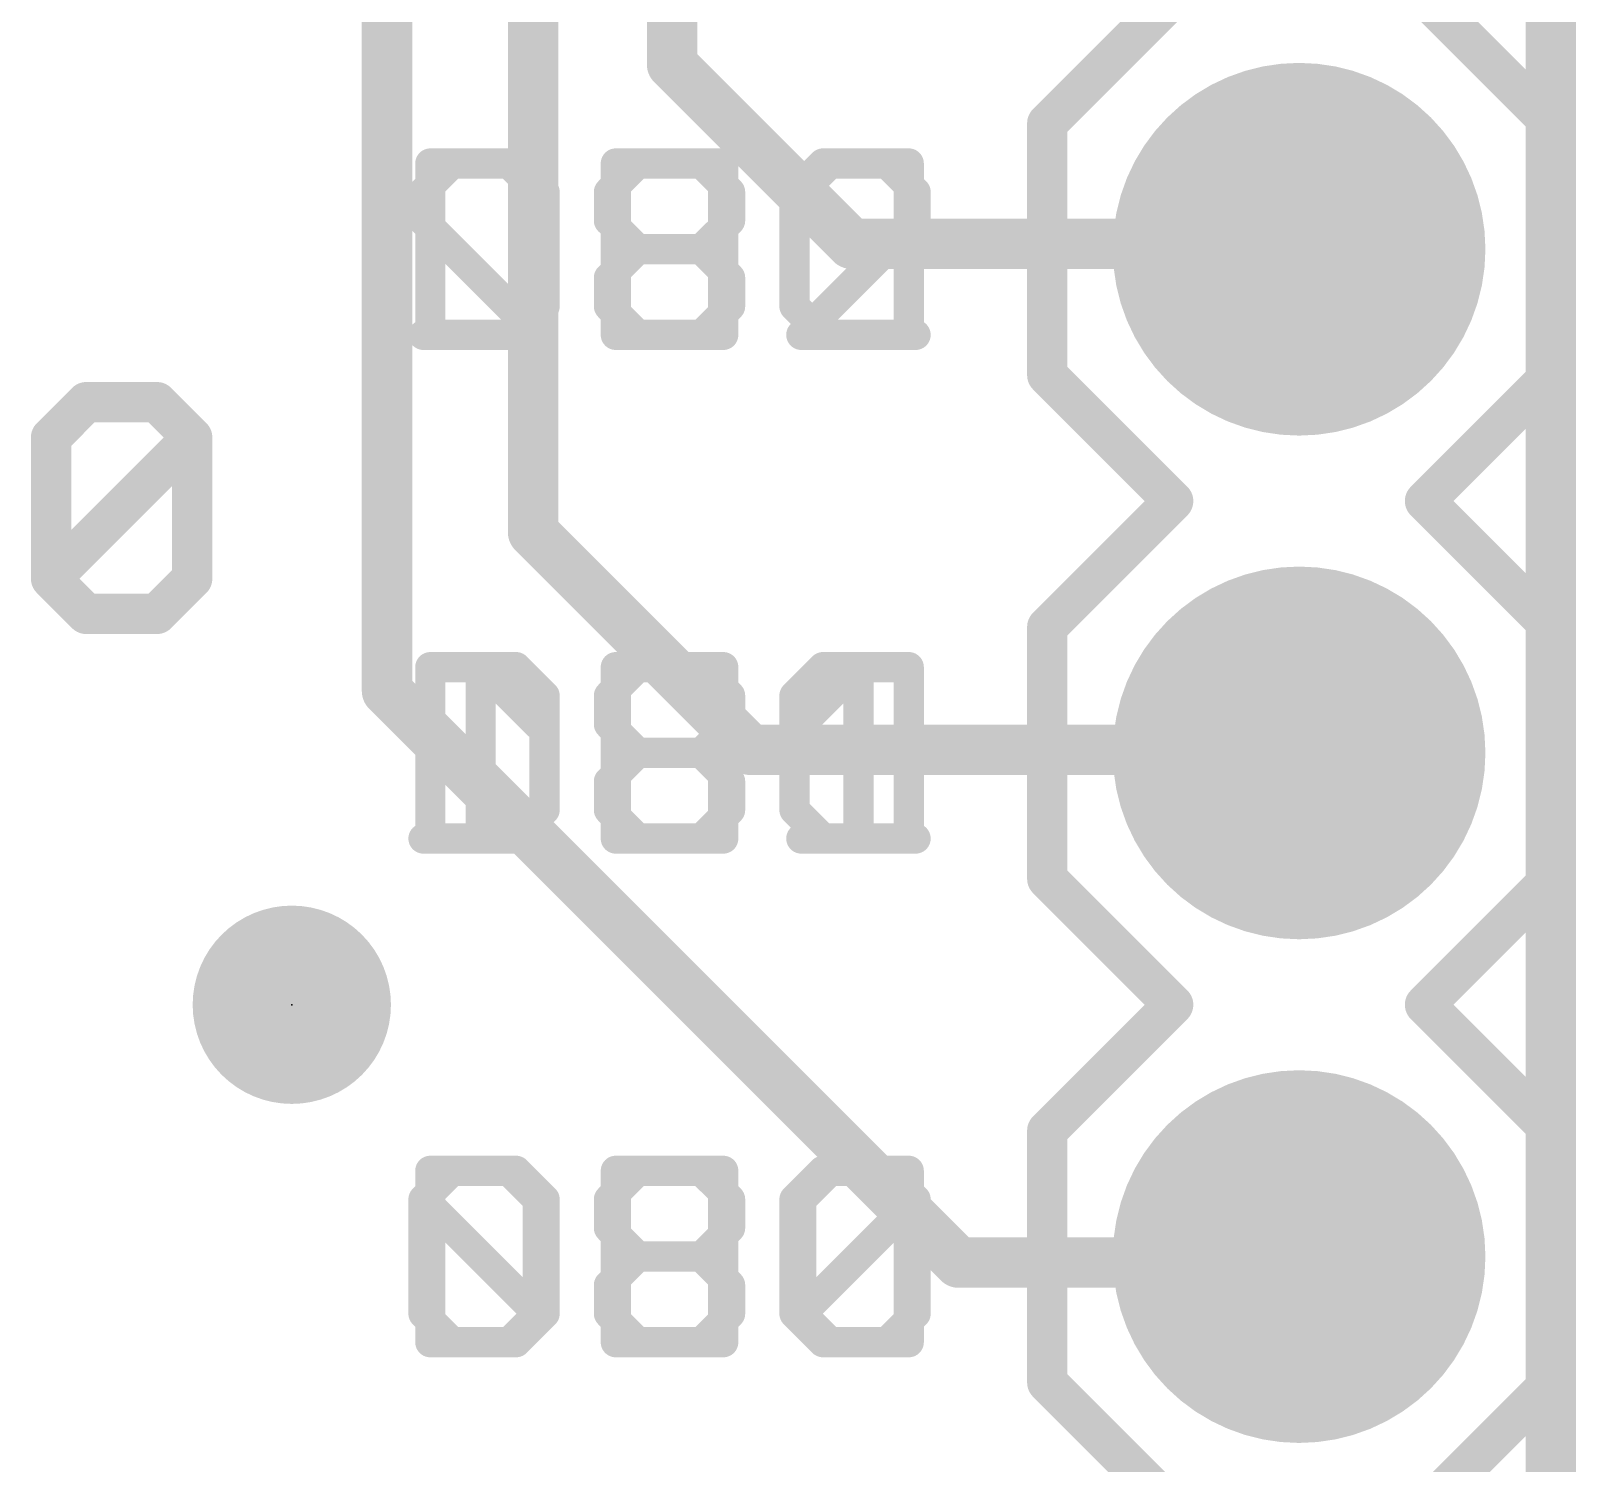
# Model space of a CAD drawing. Extents: x -4.1 to 20.4, y -14 to 28.1.
# Drawn here: x 12.65 to 20.45, y 0.23 to 7.45 of the extents above; entities that cross this region are included whole.
import ezdxf

# ---------------------------------------------------------------- set-up
doc = ezdxf.new("R2010")
doc.units = 0
for name, color, linetype in [('1', 12, 'CONTINUOUS'), ('16', 132, 'CONTINUOUS'), ('17', 110, 'CONTINUOUS'), ('20', 53, 'CONTINUOUS'), ('21', 41, 'CONTINUOUS'), ('22', 40, 'CONTINUOUS'), ('23', 53, 'CONTINUOUS'), ('51', 53, 'CONTINUOUS')]:
    doc.layers.add(name, color=color, linetype=linetype)

# ---------------------------------------------------------------- blocks, each defined once
blk = doc.blocks.new('PIE')
at = {"const_width": 0.5}
blk.add_lwpolyline([(0, -0.25, 1), (0, 0.25, 1), (0, -0.25)], format="xyb", dxfattribs=at)
blk = doc.blocks.new('RECT')
blk.add_solid([(-0.5, -0.5), (0.5, -0.5), (-0.5, 0.5), (0.5, 0.5)])
blk = doc.blocks.new('ROUNDP')
at = {"const_width": 0.5}
blk.add_lwpolyline([(0, -0.25, 1), (0, 0.25, 1), (0, -0.25)], format="xyb", dxfattribs=at)

msp = doc.modelspace()

# ---------------------------------------------------------------- linework, layer by layer
at = {"layer": '1', "const_width": 0.254}
for points in [[(20.32, 27.94), (20.32, 0)], [(14.4501, 11.6459), (14.4501, 4.1224)], [(15.8877, 11.684), (15.8877, 7.2822)], [(15.1867, 11.6307), (15.1867, 4.9225)], [(15.8877, 7.2822), (16.7919, 6.3779)], [(16.7919, 6.3779), (19.0221, 6.3779)], [(19.0221, 6.3779), (19.05, 6.35)], [(15.1867, 4.9225), (16.2839, 3.8252)], [(14.4501, 4.1224), (17.333, 1.2395)], [(16.2839, 3.8252), (19.0348, 3.8252)], [(19.0348, 3.8252), (19.05, 3.81)], [(17.333, 1.2395), (19.0195, 1.2395)], [(19.0195, 1.2395), (19.05, 1.27)]]:
    msp.add_lwpolyline(points, dxfattribs=at)
at = {"layer": '1', "const_width": 0.127}
for points in [[(15.9326, 7.3271, 1), (15.8428, 7.2373)], [(15.8242, 7.2822, 1), (15.9512, 7.2822)], [(16.7919, 6.4414, 1), (16.7919, 6.3144)], [(16.747, 6.333, 1), (16.8368, 6.4228)], [(19.067, 6.4228, 1), (18.9772, 6.333)], [(19.0221, 6.3144, 1), (19.0221, 6.4414)], [(19.0051, 6.3051, 1), (19.0949, 6.3949)], [(15.2316, 4.9674, 1), (15.1418, 4.8776)], [(15.1232, 4.9225, 1), (15.2502, 4.9225)], [(14.495, 4.1673, 1), (14.4052, 4.0775)], [(14.3866, 4.1224, 1), (14.5136, 4.1224)], [(16.2839, 3.8887, 1), (16.2839, 3.7617)], [(16.239, 3.7803, 1), (16.3288, 3.8701)], [(19.0797, 3.8701, 1), (18.9899, 3.7803)], [(19.0051, 3.7651, 1), (19.0949, 3.8549)], [(19.0348, 3.7617, 1), (19.0348, 3.8887)], [(17.333, 1.303, 1), (17.333, 1.176)], [(17.2881, 1.1946, 1), (17.3779, 1.2844)], [(18.9746, 1.2844, 1), (19.0644, 1.1946)], [(19.0949, 1.2251, 1), (19.0051, 1.3149)], [(19.0195, 1.176, 1), (19.0195, 1.303)]]:
    msp.add_lwpolyline(points, format="xyb", dxfattribs=at)
at = {"layer": '16', "const_width": 0.254}
msp.add_lwpolyline([(20.32, 27.94), (20.32, 0)], dxfattribs=at)
at = {"layer": '20', "const_width": 0.254}
msp.add_lwpolyline([(20.32, 27.94), (20.32, 0)], dxfattribs=at)
at = {"layer": '21'}
for points, const_width in [([(17.78, 6.985), (18.415, 7.62)], 0.2032), ([(19.685, 7.62), (20.32, 6.985)], 0.2032), ([(17.78, 5.715), (17.78, 6.985)], 0.2032), ([(20.32, 6.985), (20.32, 5.715)], 0.2032), ([(14.6686, 6.7825), (14.6686, 5.9182)], 0.1524), ([(15.1008, 6.7825), (14.6686, 6.7825)], 0.1524), ([(15.2449, 6.6385), (15.1008, 6.7825)], 0.1524), ([(15.6042, 5.9182), (15.6042, 6.7825)], 0.1524), ([(15.6042, 6.7825), (16.0363, 6.7825)], 0.1524), ([(16.0363, 6.7825), (16.1804, 6.6385)], 0.1524), ([(16.6837, 6.7825), (16.5397, 6.6385)], 0.1524), ([(16.9718, 6.7825), (16.6837, 6.7825)], 0.1524), ([(17.1159, 6.6385), (16.9718, 6.7825)], 0.1524), ([(15.2449, 6.0623), (15.2449, 6.6385)], 0.1524), ([(16.1804, 6.6385), (16.1804, 6.4944)], 0.1524), ([(17.1159, 6.4944), (17.1159, 6.6385)], 0.1524), ([(16.1804, 6.4944), (16.0363, 6.3504)], 0.1524), ([(16.5397, 5.9182), (17.1159, 6.4944)], 0.1524), ([(15.6042, 6.3504), (16.0363, 6.3504)], 0.1524), ([(16.0363, 6.3504), (16.1804, 6.2063)], 0.1524), ([(16.1804, 6.2063), (16.1804, 6.0623)], 0.1524), ([(15.1008, 5.9182), (15.2449, 6.0623)], 0.1524), ([(16.1804, 6.0623), (16.0363, 5.9182)], 0.1524), ([(14.6686, 5.9182), (15.1008, 5.9182)], 0.1524), ([(16.0363, 5.9182), (15.6042, 5.9182)], 0.1524), ([(17.1159, 5.9182), (16.5397, 5.9182)], 0.1524), ([(18.415, 5.08), (17.78, 5.715)], 0.2032), ([(20.32, 5.715), (19.685, 5.08)], 0.2032), ([(12.7558, 5.4008), (12.9337, 5.5788)], 0.2032), ([(12.9337, 5.5788), (13.2896, 5.5788)], 0.2032), ([(13.2896, 5.5788), (13.4676, 5.4008)], 0.2032), ([(12.7558, 4.689), (12.7558, 5.4008)], 0.2032), ([(12.7558, 4.689), (13.4676, 5.4008)], 0.2032), ([(13.4676, 5.4008), (13.4676, 4.689)], 0.2032), ([(18.415, 5.08), (17.78, 4.445)], 0.2032), ([(20.32, 4.445), (19.685, 5.08)], 0.2032), ([(12.9337, 4.511), (12.7558, 4.689)], 0.2032), ([(13.4676, 4.689), (13.2896, 4.511)], 0.2032), ([(13.2896, 4.511), (12.9337, 4.511)], 0.2032), ([(17.78, 3.175), (17.78, 4.445)], 0.2032), ([(20.32, 4.445), (20.32, 3.175)], 0.2032), ([(14.6686, 4.2425), (14.6686, 3.3782)], 0.1524), ([(15.1008, 4.2425), (14.6686, 4.2425)], 0.1524), ([(15.2449, 4.0985), (15.1008, 4.2425)], 0.1524), ([(15.6042, 3.3782), (15.6042, 4.2425)], 0.1524), ([(15.6042, 4.2425), (16.0363, 4.2425)], 0.1524), ([(16.0363, 4.2425), (16.1804, 4.0985)], 0.1524), ([(16.5397, 3.9544), (16.8278, 4.2425)], 0.1524), ([(16.8278, 4.2425), (16.8278, 3.3782)], 0.1524), ([(15.2449, 3.5223), (15.2449, 4.0985)], 0.1524), ([(16.1804, 4.0985), (16.1804, 3.9544)], 0.1524), ([(16.1804, 3.9544), (16.0363, 3.8104)], 0.1524), ([(15.6042, 3.8104), (16.0363, 3.8104)], 0.1524), ([(16.0363, 3.8104), (16.1804, 3.6663)], 0.1524), ([(16.1804, 3.6663), (16.1804, 3.5223)], 0.1524), ([(15.1008, 3.3782), (15.2449, 3.5223)], 0.1524), ([(16.1804, 3.5223), (16.0363, 3.3782)], 0.1524), ([(14.6686, 3.3782), (15.1008, 3.3782)], 0.1524), ([(16.0363, 3.3782), (15.6042, 3.3782)], 0.1524), ([(16.5397, 3.3782), (17.1159, 3.3782)], 0.1524), ([(18.415, 2.54), (17.78, 3.175)], 0.2032), ([(20.32, 3.175), (19.685, 2.54)], 0.2032), ([(18.415, 2.54), (17.78, 1.905)], 0.2032), ([(20.32, 1.905), (19.685, 2.54)], 0.2032), ([(17.78, 0.635), (17.78, 1.905)], 0.2032), ([(20.32, 1.905), (20.32, 0.635)], 0.2032), ([(14.6686, 1.7025), (14.6686, 0.8382)], 0.1524), ([(15.1008, 1.7025), (14.6686, 1.7025)], 0.1524), ([(15.2449, 1.5585), (15.1008, 1.7025)], 0.1524), ([(15.6042, 0.8382), (15.6042, 1.7025)], 0.1524), ([(15.6042, 1.7025), (16.0363, 1.7025)], 0.1524), ([(16.0363, 1.7025), (16.1804, 1.5585)], 0.1524), ([(16.5397, 1.5585), (16.6837, 1.7025)], 0.1524), ([(16.6837, 1.7025), (16.9718, 1.7025)], 0.1524), ([(16.9718, 1.7025), (17.1159, 1.5585)], 0.1524), ([(15.2449, 0.9823), (15.2449, 1.5585)], 0.1524), ([(16.1804, 1.5585), (16.1804, 1.4144)], 0.1524), ([(16.5397, 0.9823), (16.5397, 1.5585)], 0.1524), ([(16.5397, 0.9823), (17.1159, 1.5585)], 0.1524), ([(17.1159, 1.5585), (17.1159, 0.9823)], 0.1524), ([(16.1804, 1.4144), (16.0363, 1.2704)], 0.1524), ([(15.6042, 1.2704), (16.0363, 1.2704)], 0.1524), ([(16.0363, 1.2704), (16.1804, 1.1263)], 0.1524), ([(16.1804, 1.1263), (16.1804, 0.9823)], 0.1524), ([(15.1008, 0.8382), (15.2449, 0.9823)], 0.1524), ([(16.1804, 0.9823), (16.0363, 0.8382)], 0.1524), ([(16.6837, 0.8382), (16.5397, 0.9823)], 0.1524), ([(17.1159, 0.9823), (16.9718, 0.8382)], 0.1524), ([(14.6686, 0.8382), (15.1008, 0.8382)], 0.1524), ([(16.0363, 0.8382), (15.6042, 0.8382)], 0.1524), ([(16.9718, 0.8382), (16.6837, 0.8382)], 0.1524), ([(18.415, 0), (17.78, 0.635)], 0.2032), ([(20.32, 0.635), (19.685, 0)], 0.2032)]:
    msp.add_lwpolyline(points, dxfattribs=dict(at, const_width=const_width))
for points, const_width in [([(17.8308, 6.985, 1), (17.7292, 6.985)], 0.1016), ([(17.7441, 7.0209, 1), (17.8159, 6.9491)], 0.1016), ([(20.3708, 6.985, 1), (20.2692, 6.985)], 0.1016), ([(20.2841, 6.9491, 1), (20.3559, 7.0209)], 0.1016), ([(14.7067, 6.7825, 1), (14.6305, 6.7825)], 0.0762), ([(14.6686, 6.8206, 1), (14.6686, 6.7444)], 0.0762), ([(15.1278, 6.8095, 1), (15.0739, 6.7556)], 0.0762), ([(15.1008, 6.7444, 1), (15.1008, 6.8206)], 0.0762), ([(15.6423, 6.7825, 1), (15.5661, 6.7825)], 0.0762), ([(15.6042, 6.8206, 1), (15.6042, 6.7444)], 0.0762), ([(16.0633, 6.8095, 1), (16.0094, 6.7556)], 0.0762), ([(16.0363, 6.7444, 1), (16.0363, 6.8206)], 0.0762), ([(16.6837, 6.8206, 1), (16.6837, 6.7444)], 0.0762), ([(16.7107, 6.7556, 1), (16.6568, 6.8095)], 0.0762), ([(16.9988, 6.8095, 1), (16.9449, 6.7556)], 0.0762), ([(16.9718, 6.7444, 1), (16.9718, 6.8206)], 0.0762), ([(15.283, 6.6385, 1), (15.2068, 6.6385)], 0.0762), ([(15.2179, 6.6115, 1), (15.2718, 6.6654)], 0.0762), ([(16.2185, 6.6385, 1), (16.1423, 6.6385)], 0.0762), ([(16.1534, 6.6115, 1), (16.2073, 6.6654)], 0.0762), ([(16.5127, 6.6654, 1), (16.5666, 6.6115)], 0.0762), ([(17.154, 6.6385, 1), (17.0778, 6.6385)], 0.0762), ([(17.089, 6.6115, 1), (17.1428, 6.6654)], 0.0762), ([(16.2073, 6.4675, 1), (16.1534, 6.5214)], 0.0762), ([(17.1428, 6.4675, 1), (17.089, 6.5214)], 0.0762), ([(16.1423, 6.4944, 1), (16.2185, 6.4944)], 0.0762), ([(17.0778, 6.4944, 1), (17.154, 6.4944)], 0.0762), ([(15.6042, 6.3885, 1), (15.6042, 6.3123)], 0.0762), ([(16.0633, 6.3773, 1), (16.0094, 6.3234)], 0.0762), ([(16.0094, 6.3773, 1), (16.0633, 6.3234)], 0.0762), ([(16.0363, 6.3123, 1), (16.0363, 6.3885)], 0.0762), ([(16.2185, 6.2063, 1), (16.1423, 6.2063)], 0.0762), ([(16.1534, 6.1794, 1), (16.2073, 6.2333)], 0.0762), ([(15.2068, 6.0623, 1), (15.283, 6.0623)], 0.0762), ([(15.2718, 6.0353, 1), (15.2179, 6.0892)], 0.0762), ([(16.1423, 6.0623, 1), (16.2185, 6.0623)], 0.0762), ([(16.2073, 6.0353, 1), (16.1534, 6.0892)], 0.0762), ([(14.6686, 5.9563, 1), (14.6686, 5.8801)], 0.0762), ([(14.6305, 5.9182, 1), (14.7067, 5.9182)], 0.0762), ([(15.0739, 5.9451, 1), (15.1278, 5.8913)], 0.0762), ([(15.1008, 5.8801, 1), (15.1008, 5.9563)], 0.0762), ([(15.6042, 5.9563, 1), (15.6042, 5.8801)], 0.0762), ([(15.5661, 5.9182, 1), (15.6423, 5.9182)], 0.0762), ([(16.0094, 5.9451, 1), (16.0633, 5.8913)], 0.0762), ([(16.0363, 5.8801, 1), (16.0363, 5.9563)], 0.0762), ([(16.5397, 5.9563, 1), (16.5397, 5.8801)], 0.0762), ([(16.5127, 5.9451, 1), (16.5666, 5.8913)], 0.0762), ([(17.1159, 5.8801, 1), (17.1159, 5.9563)], 0.0762), ([(17.8159, 5.7509, 1), (17.7441, 5.6791)], 0.1016), ([(20.3559, 5.6791, 1), (20.2841, 5.7509)], 0.1016), ([(17.7292, 5.715, 1), (17.8308, 5.715)], 0.1016), ([(20.2692, 5.715, 1), (20.3708, 5.715)], 0.1016), ([(12.9337, 5.6296, 1), (12.9337, 5.528)], 0.1016), ([(12.9697, 5.5428, 1), (12.8978, 5.6147)], 0.1016), ([(13.3256, 5.6147, 1), (13.2537, 5.5428)], 0.1016), ([(13.2896, 5.528, 1), (13.2896, 5.6296)], 0.1016), ([(12.8066, 5.4008, 1), (12.705, 5.4008)], 0.1016), ([(12.7199, 5.4367, 1), (12.7917, 5.3649)], 0.1016), ([(13.5184, 5.4008, 1), (13.4168, 5.4008)], 0.1016), ([(13.5035, 5.3649, 1), (13.4317, 5.4367)], 0.1016), ([(13.4317, 5.3649, 1), (13.5035, 5.4367)], 0.1016), ([(18.4509, 5.0441, 1), (18.3791, 5.1159)], 0.1016), ([(18.3791, 5.0441, 1), (18.4509, 5.1159)], 0.1016), ([(19.7209, 5.1159, 1), (19.6491, 5.0441)], 0.1016), ([(19.6491, 5.1159, 1), (19.7209, 5.0441)], 0.1016), ([(12.7917, 4.7249, 1), (12.7199, 4.6531)], 0.1016), ([(12.7199, 4.7249, 1), (12.7917, 4.6531)], 0.1016), ([(13.5035, 4.6531, 1), (13.4317, 4.7249)], 0.1016), ([(12.705, 4.689, 1), (12.8066, 4.689)], 0.1016), ([(13.4168, 4.689, 1), (13.5184, 4.689)], 0.1016), ([(12.9337, 4.5618, 1), (12.9337, 4.4602)], 0.1016), ([(12.8978, 4.4751, 1), (12.9697, 4.547)], 0.1016), ([(13.2537, 4.547, 1), (13.3256, 4.4751)], 0.1016), ([(13.2896, 4.4602, 1), (13.2896, 4.5618)], 0.1016), ([(17.8308, 4.445, 1), (17.7292, 4.445)], 0.1016), ([(17.7441, 4.4809, 1), (17.8159, 4.4091)], 0.1016), ([(20.3708, 4.445, 1), (20.2692, 4.445)], 0.1016), ([(20.2841, 4.4091, 1), (20.3559, 4.4809)], 0.1016), ([(14.7067, 4.2425, 1), (14.6305, 4.2425)], 0.0762), ([(14.6686, 4.2806, 1), (14.6686, 4.2044)], 0.0762), ([(15.1278, 4.2695, 1), (15.0739, 4.2156)], 0.0762), ([(15.1008, 4.2044, 1), (15.1008, 4.2806)], 0.0762), ([(15.6423, 4.2425, 1), (15.5661, 4.2425)], 0.0762), ([(15.6042, 4.2806, 1), (15.6042, 4.2044)], 0.0762), ([(16.0633, 4.2695, 1), (16.0094, 4.2156)], 0.0762), ([(16.0363, 4.2044, 1), (16.0363, 4.2806)], 0.0762), ([(16.8659, 4.2425, 1), (16.7897, 4.2425)], 0.0762), ([(16.8547, 4.2156, 1), (16.8009, 4.2695)], 0.0762), ([(15.283, 4.0985, 1), (15.2068, 4.0985)], 0.0762), ([(15.2179, 4.0715, 1), (15.2718, 4.1254)], 0.0762), ([(16.2185, 4.0985, 1), (16.1423, 4.0985)], 0.0762), ([(16.1534, 4.0715, 1), (16.2073, 4.1254)], 0.0762), ([(16.1423, 3.9544, 1), (16.2185, 3.9544)], 0.0762), ([(16.2073, 3.9275, 1), (16.1534, 3.9814)], 0.0762), ([(16.5127, 3.9814, 1), (16.5666, 3.9275)], 0.0762), ([(15.6042, 3.8485, 1), (15.6042, 3.7723)], 0.0762), ([(16.0633, 3.8373, 1), (16.0094, 3.7834)], 0.0762), ([(16.0094, 3.8373, 1), (16.0633, 3.7834)], 0.0762), ([(16.0363, 3.7723, 1), (16.0363, 3.8485)], 0.0762), ([(16.2185, 3.6663, 1), (16.1423, 3.6663)], 0.0762), ([(16.1534, 3.6394, 1), (16.2073, 3.6933)], 0.0762), ([(15.2718, 3.4953, 1), (15.2179, 3.5492)], 0.0762), ([(16.2073, 3.4953, 1), (16.1534, 3.5492)], 0.0762), ([(15.2068, 3.5223, 1), (15.283, 3.5223)], 0.0762), ([(16.1423, 3.5223, 1), (16.2185, 3.5223)], 0.0762), ([(14.6686, 3.4163, 1), (14.6686, 3.3401)], 0.0762), ([(15.0739, 3.4051, 1), (15.1278, 3.3513)], 0.0762), ([(15.1008, 3.3401, 1), (15.1008, 3.4163)], 0.0762), ([(15.6042, 3.4163, 1), (15.6042, 3.3401)], 0.0762), ([(16.0094, 3.4051, 1), (16.0633, 3.3513)], 0.0762), ([(16.0363, 3.3401, 1), (16.0363, 3.4163)], 0.0762), ([(16.5397, 3.4163, 1), (16.5397, 3.3401)], 0.0762), ([(17.1159, 3.3401, 1), (17.1159, 3.4163)], 0.0762), ([(14.6305, 3.3782, 1), (14.7067, 3.3782)], 0.0762), ([(15.5661, 3.3782, 1), (15.6423, 3.3782)], 0.0762), ([(16.7897, 3.3782, 1), (16.8659, 3.3782)], 0.0762), ([(17.8159, 3.2109, 1), (17.7441, 3.1391)], 0.1016), ([(20.3559, 3.1391, 1), (20.2841, 3.2109)], 0.1016), ([(17.7292, 3.175, 1), (17.8308, 3.175)], 0.1016), ([(20.2692, 3.175, 1), (20.3708, 3.175)], 0.1016), ([(18.4509, 2.5041, 1), (18.3791, 2.5759)], 0.1016), ([(18.3791, 2.5041, 1), (18.4509, 2.5759)], 0.1016), ([(19.7209, 2.5759, 1), (19.6491, 2.5041)], 0.1016), ([(19.6491, 2.5759, 1), (19.7209, 2.5041)], 0.1016), ([(17.8308, 1.905, 1), (17.7292, 1.905)], 0.1016), ([(17.7441, 1.9409, 1), (17.8159, 1.8691)], 0.1016), ([(20.3708, 1.905, 1), (20.2692, 1.905)], 0.1016), ([(20.2841, 1.8691, 1), (20.3559, 1.9409)], 0.1016), ([(14.7067, 1.7025, 1), (14.6305, 1.7025)], 0.0762), ([(14.6686, 1.7406, 1), (14.6686, 1.6644)], 0.0762), ([(15.1278, 1.7295, 1), (15.0739, 1.6756)], 0.0762), ([(15.1008, 1.6644, 1), (15.1008, 1.7406)], 0.0762), ([(15.6423, 1.7025, 1), (15.5661, 1.7025)], 0.0762), ([(15.6042, 1.7406, 1), (15.6042, 1.6644)], 0.0762), ([(16.0633, 1.7295, 1), (16.0094, 1.6756)], 0.0762), ([(16.0363, 1.6644, 1), (16.0363, 1.7406)], 0.0762), ([(16.6837, 1.7406, 1), (16.6837, 1.6644)], 0.0762), ([(16.7107, 1.6756, 1), (16.6568, 1.7295)], 0.0762), ([(16.9988, 1.7295, 1), (16.9449, 1.6756)], 0.0762), ([(16.9718, 1.6644, 1), (16.9718, 1.7406)], 0.0762), ([(15.283, 1.5585, 1), (15.2068, 1.5585)], 0.0762), ([(15.2179, 1.5315, 1), (15.2718, 1.5854)], 0.0762), ([(16.2185, 1.5585, 1), (16.1423, 1.5585)], 0.0762), ([(16.1534, 1.5315, 1), (16.2073, 1.5854)], 0.0762), ([(16.5127, 1.5854, 1), (16.5666, 1.5315)], 0.0762), ([(16.5778, 1.5585, 1), (16.5016, 1.5585)], 0.0762), ([(17.154, 1.5585, 1), (17.0778, 1.5585)], 0.0762), ([(17.1428, 1.5315, 1), (17.089, 1.5854)], 0.0762), ([(17.089, 1.5315, 1), (17.1428, 1.5854)], 0.0762), ([(16.2073, 1.3875, 1), (16.1534, 1.4414)], 0.0762), ([(16.1423, 1.4144, 1), (16.2185, 1.4144)], 0.0762), ([(15.6042, 1.3085, 1), (15.6042, 1.2323)], 0.0762), ([(16.0633, 1.2973, 1), (16.0094, 1.2434)], 0.0762), ([(16.0094, 1.2973, 1), (16.0633, 1.2434)], 0.0762), ([(16.0363, 1.2323, 1), (16.0363, 1.3085)], 0.0762), ([(16.2185, 1.1263, 1), (16.1423, 1.1263)], 0.0762), ([(16.1534, 1.0994, 1), (16.2073, 1.1533)], 0.0762), ([(15.2068, 0.9823, 1), (15.283, 0.9823)], 0.0762), ([(15.2718, 0.9553, 1), (15.2179, 1.0092)], 0.0762), ([(16.1423, 0.9823, 1), (16.2185, 0.9823)], 0.0762), ([(16.2073, 0.9553, 1), (16.1534, 1.0092)], 0.0762), ([(16.5666, 1.0092, 1), (16.5127, 0.9553)], 0.0762), ([(16.5127, 1.0092, 1), (16.5666, 0.9553)], 0.0762), ([(16.5016, 0.9823, 1), (16.5778, 0.9823)], 0.0762), ([(17.0778, 0.9823, 1), (17.154, 0.9823)], 0.0762), ([(17.1428, 0.9553, 1), (17.089, 1.0092)], 0.0762), ([(14.6686, 0.8763, 1), (14.6686, 0.8001)], 0.0762), ([(14.6305, 0.8382, 1), (14.7067, 0.8382)], 0.0762), ([(15.0739, 0.8651, 1), (15.1278, 0.8113)], 0.0762), ([(15.1008, 0.8001, 1), (15.1008, 0.8763)], 0.0762), ([(15.6042, 0.8763, 1), (15.6042, 0.8001)], 0.0762), ([(15.5661, 0.8382, 1), (15.6423, 0.8382)], 0.0762), ([(16.0094, 0.8651, 1), (16.0633, 0.8113)], 0.0762), ([(16.0363, 0.8001, 1), (16.0363, 0.8763)], 0.0762), ([(16.6837, 0.8763, 1), (16.6837, 0.8001)], 0.0762), ([(16.6568, 0.8113, 1), (16.7107, 0.8651)], 0.0762), ([(16.9449, 0.8651, 1), (16.9988, 0.8113)], 0.0762), ([(16.9718, 0.8001, 1), (16.9718, 0.8763)], 0.0762), ([(17.8159, 0.6709, 1), (17.7441, 0.5991)], 0.1016), ([(20.3559, 0.5991, 1), (20.2841, 0.6709)], 0.1016), ([(17.7292, 0.635, 1), (17.8308, 0.635)], 0.1016), ([(20.2692, 0.635, 1), (20.3708, 0.635)], 0.1016)]:
    msp.add_lwpolyline(points, format="xyb", dxfattribs=dict(at, const_width=const_width))
at = {"layer": '22', "const_width": 0.1524}
for points in [[(14.6341, 6.6385), (14.7782, 6.7825)], [(14.7782, 6.7825), (15.0663, 6.7825)], [(15.0663, 6.7825), (15.2103, 6.6385)], [(15.7137, 6.7825), (15.5696, 6.6385)], [(16.1458, 6.7825), (15.7137, 6.7825)], [(16.1458, 5.9182), (16.1458, 6.7825)], [(16.5051, 6.6385), (16.6492, 6.7825)], [(16.6492, 6.7825), (17.0814, 6.7825)], [(17.0814, 6.7825), (17.0814, 5.9182)], [(14.6341, 6.4944), (14.6341, 6.6385)], [(15.5696, 6.6385), (15.5696, 6.4944)], [(16.5051, 6.0623), (16.5051, 6.6385)], [(15.2103, 5.9182), (14.6341, 6.4944)], [(15.5696, 6.4944), (15.7137, 6.3504)], [(15.7137, 6.3504), (15.5696, 6.2063)], [(16.1458, 6.3504), (15.7137, 6.3504)], [(15.5696, 6.2063), (15.5696, 6.0623)], [(15.5696, 6.0623), (15.7137, 5.9182)], [(16.6492, 5.9182), (16.5051, 6.0623)], [(14.6341, 5.9182), (15.2103, 5.9182)], [(15.7137, 5.9182), (16.1458, 5.9182)], [(17.0814, 5.9182), (16.6492, 5.9182)], [(15.2103, 3.9544), (14.9222, 4.2425)], [(14.9222, 4.2425), (14.9222, 3.3782)], [(15.7137, 4.2425), (15.5696, 4.0985)], [(16.1458, 4.2425), (15.7137, 4.2425)], [(16.1458, 3.3782), (16.1458, 4.2425)], [(16.5051, 4.0985), (16.6492, 4.2425)], [(16.6492, 4.2425), (17.0814, 4.2425)], [(17.0814, 4.2425), (17.0814, 3.3782)], [(15.5696, 4.0985), (15.5696, 3.9544)], [(16.5051, 3.5223), (16.5051, 4.0985)], [(15.5696, 3.9544), (15.7137, 3.8104)], [(15.7137, 3.8104), (15.5696, 3.6663)], [(16.1458, 3.8104), (15.7137, 3.8104)], [(15.5696, 3.6663), (15.5696, 3.5223)], [(15.5696, 3.5223), (15.7137, 3.3782)], [(16.6492, 3.3782), (16.5051, 3.5223)], [(15.2103, 3.3782), (14.6341, 3.3782)], [(15.7137, 3.3782), (16.1458, 3.3782)], [(17.0814, 3.3782), (16.6492, 3.3782)], [(14.7782, 1.7025), (14.6341, 1.5585)], [(15.0663, 1.7025), (14.7782, 1.7025)], [(15.2103, 1.5585), (15.0663, 1.7025)], [(15.7137, 1.7025), (15.5696, 1.5585)], [(16.1458, 1.7025), (15.7137, 1.7025)], [(16.1458, 0.8382), (16.1458, 1.7025)], [(16.5051, 1.5585), (16.6492, 1.7025)], [(16.6492, 1.7025), (17.0814, 1.7025)], [(17.0814, 1.7025), (17.0814, 0.8382)], [(14.6341, 1.5585), (14.6341, 0.9823)], [(15.2103, 0.9823), (14.6341, 1.5585)], [(15.2103, 0.9823), (15.2103, 1.5585)], [(15.5696, 1.5585), (15.5696, 1.4144)], [(16.5051, 0.9823), (16.5051, 1.5585)], [(15.5696, 1.4144), (15.7137, 1.2704)], [(15.7137, 1.2704), (15.5696, 1.1263)], [(16.1458, 1.2704), (15.7137, 1.2704)], [(15.5696, 1.1263), (15.5696, 0.9823)], [(14.6341, 0.9823), (14.7782, 0.8382)], [(15.0663, 0.8382), (15.2103, 0.9823)], [(15.5696, 0.9823), (15.7137, 0.8382)], [(16.6492, 0.8382), (16.5051, 0.9823)], [(14.7782, 0.8382), (15.0663, 0.8382)], [(15.7137, 0.8382), (16.1458, 0.8382)], [(17.0814, 0.8382), (16.6492, 0.8382)]]:
    msp.add_lwpolyline(points, dxfattribs=at)
at = {"layer": '22', "const_width": 0.0762}
for points in [[(14.7782, 6.8206, 1), (14.7782, 6.7444)], [(14.8051, 6.7556, 1), (14.7512, 6.8095)], [(15.0932, 6.8095, 1), (15.0393, 6.7556)], [(15.0663, 6.7444, 1), (15.0663, 6.8206)], [(15.7137, 6.8206, 1), (15.7137, 6.7444)], [(15.7406, 6.7556, 1), (15.6867, 6.8095)], [(16.1839, 6.7825, 1), (16.1077, 6.7825)], [(16.1458, 6.7444, 1), (16.1458, 6.8206)], [(16.6492, 6.8206, 1), (16.6492, 6.7444)], [(16.6761, 6.7556, 1), (16.6222, 6.8095)], [(17.1195, 6.7825, 1), (17.0433, 6.7825)], [(17.0814, 6.7444, 1), (17.0814, 6.8206)], [(14.6722, 6.6385, 1), (14.596, 6.6385)], [(14.6072, 6.6654, 1), (14.661, 6.6115)], [(15.1834, 6.6115, 1), (15.2373, 6.6654)], [(15.6077, 6.6385, 1), (15.5315, 6.6385)], [(15.5427, 6.6654, 1), (15.5966, 6.6115)], [(16.5432, 6.6385, 1), (16.467, 6.6385)], [(16.4782, 6.6654, 1), (16.5321, 6.6115)], [(14.661, 6.5214, 1), (14.6072, 6.4675)], [(15.5966, 6.5214, 1), (15.5427, 6.4675)], [(14.596, 6.4944, 1), (14.6722, 6.4944)], [(15.5315, 6.4944, 1), (15.6077, 6.4944)], [(15.7137, 6.3885, 1), (15.7137, 6.3123)], [(15.7406, 6.3234, 1), (15.6867, 6.3773)], [(15.6867, 6.3234, 1), (15.7406, 6.3773)], [(16.1458, 6.3123, 1), (16.1458, 6.3885)], [(15.6077, 6.2063, 1), (15.5315, 6.2063)], [(15.5427, 6.2333, 1), (15.5966, 6.1794)], [(15.5966, 6.0892, 1), (15.5427, 6.0353)], [(15.5315, 6.0623, 1), (15.6077, 6.0623)], [(16.5321, 6.0892, 1), (16.4782, 6.0353)], [(16.467, 6.0623, 1), (16.5432, 6.0623)], [(14.6341, 5.9563, 1), (14.6341, 5.8801)], [(15.1834, 5.8913, 1), (15.2373, 5.9451)], [(15.2103, 5.8801, 1), (15.2103, 5.9563)], [(15.7137, 5.9563, 1), (15.7137, 5.8801)], [(15.6867, 5.8913, 1), (15.7406, 5.9451)], [(16.1077, 5.9182, 1), (16.1839, 5.9182)], [(16.1458, 5.8801, 1), (16.1458, 5.9563)], [(16.6492, 5.9563, 1), (16.6492, 5.8801)], [(16.6222, 5.8913, 1), (16.6761, 5.9451)], [(17.0433, 5.9182, 1), (17.1195, 5.9182)], [(17.0814, 5.8801, 1), (17.0814, 5.9563)], [(14.9491, 4.2695, 1), (14.8953, 4.2156)], [(14.9603, 4.2425, 1), (14.8841, 4.2425)], [(15.7137, 4.2806, 1), (15.7137, 4.2044)], [(15.7406, 4.2156, 1), (15.6867, 4.2695)], [(16.1839, 4.2425, 1), (16.1077, 4.2425)], [(16.1458, 4.2044, 1), (16.1458, 4.2806)], [(16.6492, 4.2806, 1), (16.6492, 4.2044)], [(16.6761, 4.2156, 1), (16.6222, 4.2695)], [(17.1195, 4.2425, 1), (17.0433, 4.2425)], [(17.0814, 4.2044, 1), (17.0814, 4.2806)], [(15.6077, 4.0985, 1), (15.5315, 4.0985)], [(15.5427, 4.1254, 1), (15.5966, 4.0715)], [(16.5432, 4.0985, 1), (16.467, 4.0985)], [(16.4782, 4.1254, 1), (16.5321, 4.0715)], [(15.1834, 3.9275, 1), (15.2373, 3.9814)], [(15.5966, 3.9814, 1), (15.5427, 3.9275)], [(15.5315, 3.9544, 1), (15.6077, 3.9544)], [(15.7137, 3.8485, 1), (15.7137, 3.7723)], [(15.7406, 3.7834, 1), (15.6867, 3.8373)], [(15.6867, 3.7834, 1), (15.7406, 3.8373)], [(16.1458, 3.7723, 1), (16.1458, 3.8485)], [(15.6077, 3.6663, 1), (15.5315, 3.6663)], [(15.5427, 3.6933, 1), (15.5966, 3.6394)], [(15.5966, 3.5492, 1), (15.5427, 3.4953)], [(16.5321, 3.5492, 1), (16.4782, 3.4953)], [(15.5315, 3.5223, 1), (15.6077, 3.5223)], [(16.467, 3.5223, 1), (16.5432, 3.5223)], [(14.6341, 3.4163, 1), (14.6341, 3.3401)], [(15.2103, 3.3401, 1), (15.2103, 3.4163)], [(15.7137, 3.4163, 1), (15.7137, 3.3401)], [(15.6867, 3.3513, 1), (15.7406, 3.4051)], [(16.1458, 3.3401, 1), (16.1458, 3.4163)], [(16.6492, 3.4163, 1), (16.6492, 3.3401)], [(16.6222, 3.3513, 1), (16.6761, 3.4051)], [(17.0814, 3.3401, 1), (17.0814, 3.4163)], [(14.8841, 3.3782, 1), (14.9603, 3.3782)], [(16.1077, 3.3782, 1), (16.1839, 3.3782)], [(17.0433, 3.3782, 1), (17.1195, 3.3782)], [(14.7782, 1.7406, 1), (14.7782, 1.6644)], [(14.8051, 1.6756, 1), (14.7512, 1.7295)], [(15.0932, 1.7295, 1), (15.0393, 1.6756)], [(15.0663, 1.6644, 1), (15.0663, 1.7406)], [(15.7137, 1.7406, 1), (15.7137, 1.6644)], [(15.7406, 1.6756, 1), (15.6867, 1.7295)], [(16.1839, 1.7025, 1), (16.1077, 1.7025)], [(16.1458, 1.6644, 1), (16.1458, 1.7406)], [(16.6492, 1.7406, 1), (16.6492, 1.6644)], [(16.6761, 1.6756, 1), (16.6222, 1.7295)], [(17.1195, 1.7025, 1), (17.0433, 1.7025)], [(17.0814, 1.6644, 1), (17.0814, 1.7406)], [(14.6722, 1.5585, 1), (14.596, 1.5585)], [(14.661, 1.5854, 1), (14.6072, 1.5315)], [(14.6072, 1.5854, 1), (14.661, 1.5315)], [(15.2484, 1.5585, 1), (15.1722, 1.5585)], [(15.1834, 1.5315, 1), (15.2373, 1.5854)], [(15.6077, 1.5585, 1), (15.5315, 1.5585)], [(15.5427, 1.5854, 1), (15.5966, 1.5315)], [(16.5432, 1.5585, 1), (16.467, 1.5585)], [(16.4782, 1.5854, 1), (16.5321, 1.5315)], [(15.5966, 1.4414, 1), (15.5427, 1.3875)], [(15.5315, 1.4144, 1), (15.6077, 1.4144)], [(15.7137, 1.3085, 1), (15.7137, 1.2323)], [(15.7406, 1.2434, 1), (15.6867, 1.2973)], [(15.6867, 1.2434, 1), (15.7406, 1.2973)], [(16.1458, 1.2323, 1), (16.1458, 1.3085)], [(15.6077, 1.1263, 1), (15.5315, 1.1263)], [(15.5427, 1.1533, 1), (15.5966, 1.0994)], [(14.661, 1.0092, 1), (14.6072, 0.9553)], [(14.596, 0.9823, 1), (14.6722, 0.9823)], [(15.1722, 0.9823, 1), (15.2484, 0.9823)], [(15.2373, 0.9553, 1), (15.1834, 1.0092)], [(15.1834, 0.9553, 1), (15.2373, 1.0092)], [(15.5966, 1.0092, 1), (15.5427, 0.9553)], [(15.5315, 0.9823, 1), (15.6077, 0.9823)], [(16.5321, 1.0092, 1), (16.4782, 0.9553)], [(16.467, 0.9823, 1), (16.5432, 0.9823)], [(14.7782, 0.8763, 1), (14.7782, 0.8001)], [(14.7512, 0.8113, 1), (14.8051, 0.8651)], [(15.0393, 0.8651, 1), (15.0932, 0.8113)], [(15.0663, 0.8001, 1), (15.0663, 0.8763)], [(15.7137, 0.8763, 1), (15.7137, 0.8001)], [(15.6867, 0.8113, 1), (15.7406, 0.8651)], [(16.1077, 0.8382, 1), (16.1839, 0.8382)], [(16.1458, 0.8001, 1), (16.1458, 0.8763)], [(16.6492, 0.8763, 1), (16.6492, 0.8001)], [(16.6222, 0.8113, 1), (16.6761, 0.8651)], [(17.0433, 0.8382, 1), (17.1195, 0.8382)], [(17.0814, 0.8001, 1), (17.0814, 0.8763)]]:
    msp.add_lwpolyline(points, format="xyb", dxfattribs=at)
at = {"layer": '23'}
msp.add_point((13.97, 2.54), dxfattribs=at)

# ---------------------------------------------------------------- block references
at = {"layer": '1'}
msp.add_blockref('PIE', (13.97, 2.54), dxfattribs=at)
at = {"layer": '17', "xscale": 1.8796, "yscale": 1.8796}
for p in [(19.05, 6.35), (19.05, 6.35), (19.05, 3.81), (19.05, 3.81), (19.05, 1.27), (19.05, 1.27)]:
    msp.add_blockref('ROUNDP', p, dxfattribs=at)
at = {"layer": '51', "xscale": 0.508, "yscale": 0.508, "rotation": 270}
for p in [(19.05, 6.35), (19.05, 3.81), (19.05, 1.27)]:
    msp.add_blockref('RECT', p, dxfattribs=at)

doc.saveas('drawing.dxf')
